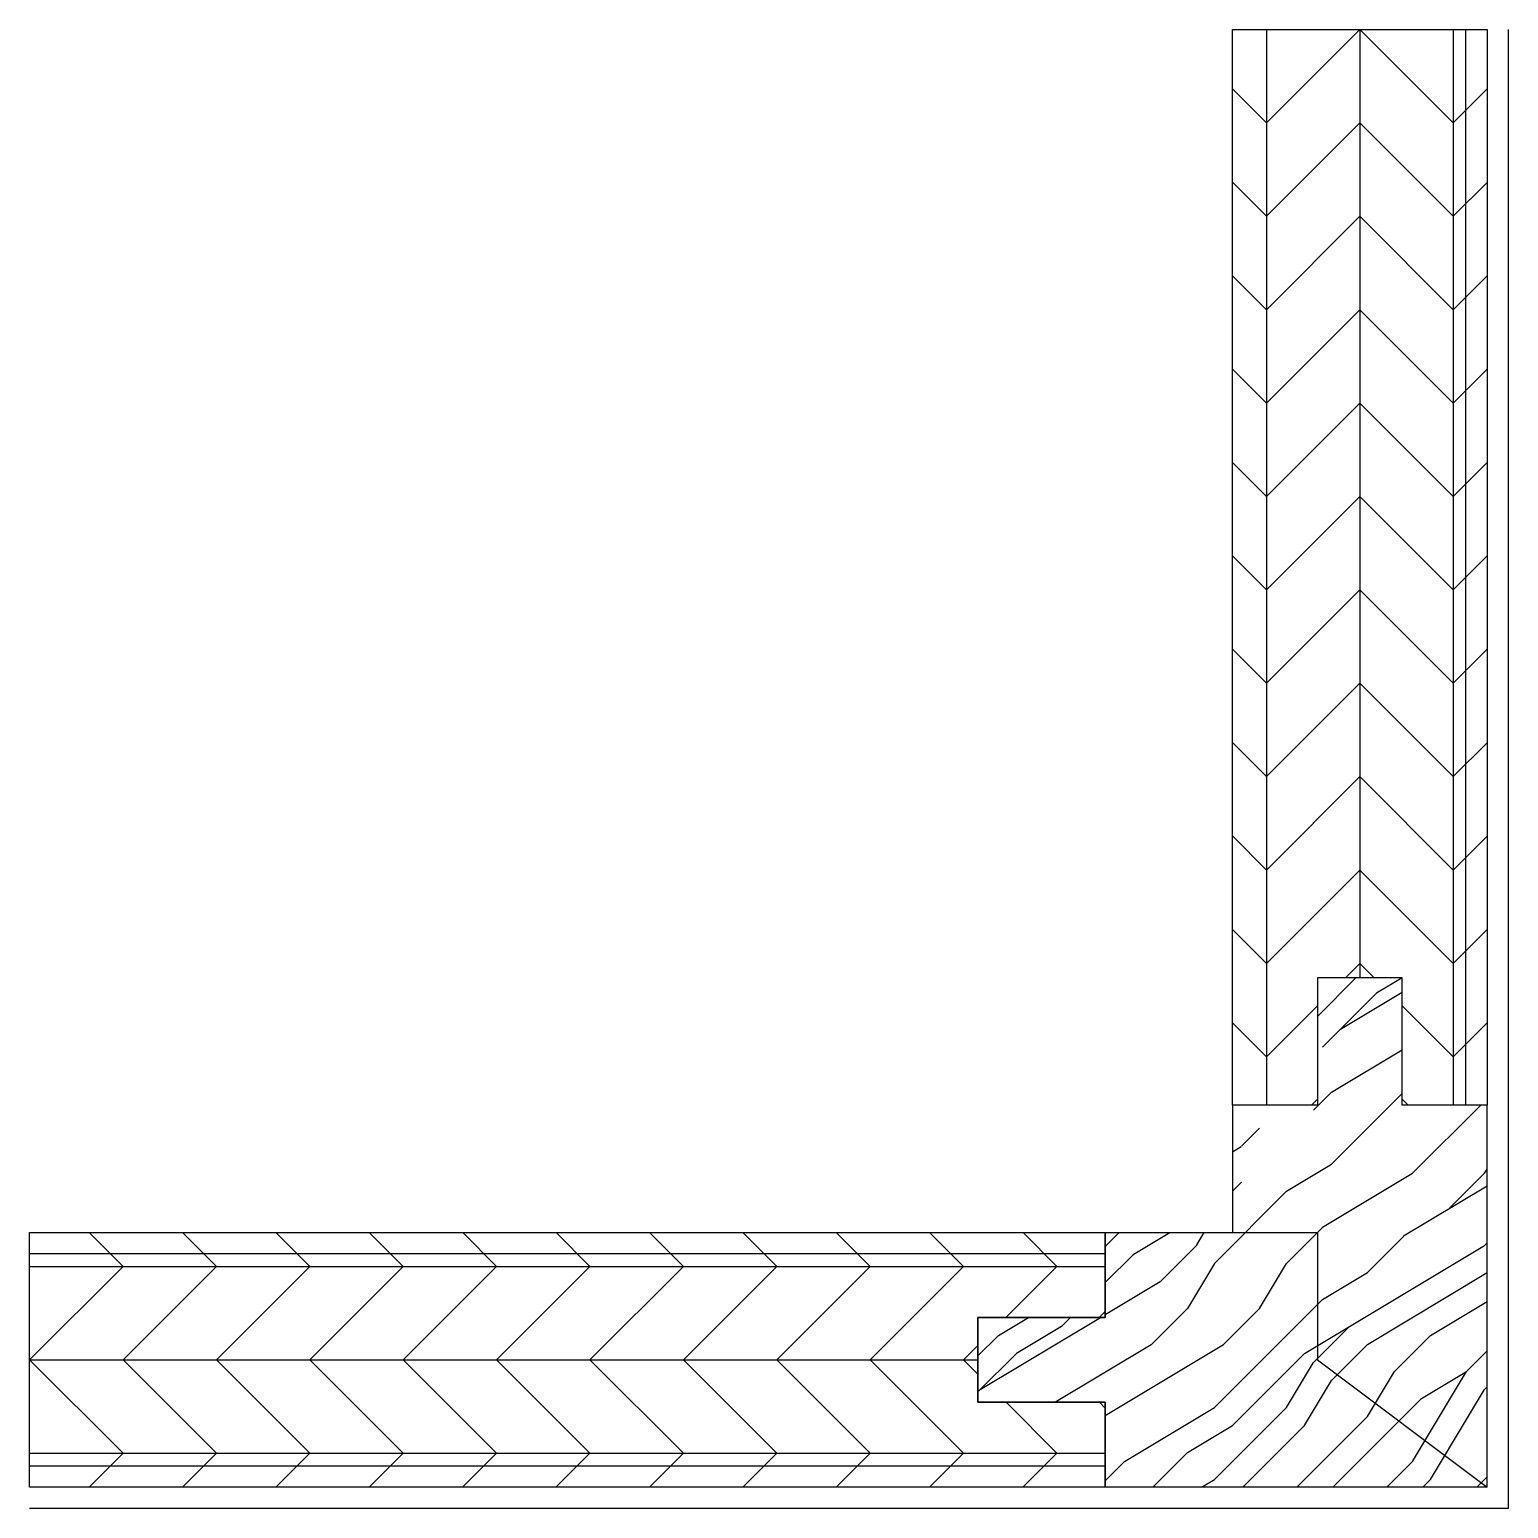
# Model space of a CAD drawing. Header units: millimetres. Extents: x 6862.7 to 6932.3, y 3276.1 to 3345.8.
import ezdxf

# ---------------------------------------------------------------- set-up
doc = ezdxf.new("R2010")
doc.units = ezdxf.units.MM
doc.header["$LTSCALE"] = 1000

msp = doc.modelspace()

# ---------------------------------------------------------------- hatches: boundary and pattern name
h = msp.add_hatch()
h.set_pattern_fill('胶合板1', color=250, scale=44, angle=-90, style=0, pattern_type=2)
h.set_pattern_definition([(270, (6925.3387, 3345.768), (4.4, -8e-16), [44]), (315, (6925.3387, 3345.768), (-1e-15, -4.4), [6.22254, -6.22254]), (225, (6925.3387, 3345.768), (-2e-15, -4.4), [6.22254, -6.22254])])
h.paths.add_polyline_path([(6931.339, 3295.092), (6927.339, 3295.092), (6927.339, 3301.092), (6923.339, 3301.092), (6923.339, 3295.092), (6919.339, 3295.092), (6919.339, 3345.768), (6931.339, 3345.768)])
h = msp.add_hatch()
h.set_pattern_fill('木纹5', color=250, scale=6, angle=45, style=0, pattern_type=2)
h.set_pattern_definition([(45, (0, 0), (-16.97056, 16.97056), [4.8, -7.2, 2.4, -9.6]), (45, (11.455, 12.304), (-16.97056, 16.97056), [4.8, -19.2]), (45, (8.91, 11.455), (-16.97056, 16.97056), [2.4, -21.6]), (45, (-0.849, 2.546), (-16.97056, 16.97056), [1.2, -16.8, 1.2, -4.8]), (45, (4.243, 9.334), (-16.97056, 16.97056), [4.8, -7.2, 1.2, -10.8]), (45, (-0.424, 5.515), (-16.97056, 16.97056), [3.6, -20.4]), (45, (3.394, 10.182), (-16.97056, 16.97056), [7.2, -16.8]), (45, (-2.121, 5.515), (-16.97056, 16.97056), [4.8, -19.2]), (45, (4.243, 12.728), (-16.97056, 16.97056), [12, -12]), (45, (-1.697, 8.485), (-16.97056, 16.97056), [2.4, -7.2, 4.8, -9.6]), (45, (9.758, 20.79), (-16.97056, 16.97056), [4.8, -19.2]), (45, (5.94, 17.82), (-16.97056, 16.97056), [2.4, -21.6]), (45, (2.121, 14.85), (-16.97056, 16.97056), [2.4, -21.6]), (45, (-6.788, 6.788), (-16.97056, 16.97056), [4.8, -19.2]), (45, (1.273, 15.698), (-16.97056, 16.97056), [4.8, -19.2]), (45, (0.424, 16.546), (-16.97056, 16.97056), [4.8, -4.8, 4.8, -9.6]), (45, (-3.818, 14), (-16.97056, 16.97056), [2.4, -12, 4.8, -4.8]), (45, (-0.849, 17.82), (-16.97056, 16.97056), [7.2, -16.8]), (45, (-1.697, 18.668), (-16.97056, 16.97056), [4.8, -19.2]), (45, (-8.91, 12.304), (-16.97056, 16.97056), [7.2, -9.6, 2.4, -4.8]), (45, (-9.758, 13.152), (-16.97056, 16.97056), [12, -12]), (45, (4e-15, 23.759), (-16.97056, 16.97056), [2.4, -21.6]), (45, (-5.515, 19.092), (-16.97056, 16.97056), [4.8, -19.2]), (45, (-9.334, 16.122), (-16.97056, 16.97056), [2.4, -9.6, 2.4, -9.6]), (45, (-11.455, 14.85), (-16.97056, 16.97056), [2.4, -7.2, 4.8, -9.6]), (45, (-8.485, 18.668), (-16.97056, 16.97056), [2.4, -12, 2.4, -7.2]), (45, (-5.515, 22.486), (-16.97056, 16.97056), [7.2, -16.8]), (45, (-13.152, 16.546), (-16.97056, 16.97056), [4.8, -19.2]), (45, (-5.09, 25.456), (-16.97056, 16.97056), [2.4, -21.6]), (45, (-2.121, 29.274), (-16.97056, 16.97056), [2.4, -21.6]), (59.03624, (10.6066, 13.152), (16.9705627, 16.9705627), [2.472, -96.48253]), (59.03624, (8.485, 18.6676), (16.9705627, 16.9705627), [2.472, -96.48253]), (59.03624, (-3.394, 27.153), (16.9705627, 16.9705627), [2.472, -96.48253]), (59.03624, (-2.1213, 15.698), (16.9705627, 16.9705627), [2.472, -96.48253]), (59.03624, (-1.273, 21.6375), (16.9705627, 16.9705627), [2.472, -96.48253]), (59.03624, (1.697, 22.062), (16.9705627, 16.9705627), [2.472, -96.48253]), (59.03624, (-9.758, 16.5463), (16.9705627, 16.9705627), [2.472, -96.48253]), (59.03624, (-2.1213, 22.486), (16.9705627, 16.9705627), [2.472, -96.48253]), (59.03624, (7.637, 19.516), (16.9705627, 16.9705627), [4.944, -94.01053]), (59.03624, (4.667, 19.092), (16.9705627, 16.9705627), [4.944, -94.01053]), (59.03624, (3.8184, 19.9404), (16.9705627, 16.9705627), [4.944, -94.01053]), (210.96376, (4.2426, 9.334), (-16.9705627, -16.9705627), [2.472, -4.944, 2.472, -89.066533]), (210.96376, (-1.697, 8.485), (-16.9705627, -16.9705627), [2.472, -96.48253]), (210.96376, (-9.334, 16.122), (-16.9705627, -16.9705627), [4.944, -94.01053]), (239.03624, (11.455, 12.3037), (-16.9705627, -16.9705627), [2.472, -96.48253]), (30.96376, (14.849, 15.698), (16.9705627, 16.9705627), [2.472, -96.48253]), (30.96376, (3.8184, 16.5463), (16.9705627, 16.9705627), [2.472, -96.48253]), (30.96376, (4.2426, 22.91), (16.9705627, 16.9705627), [2.472, -96.48253]), (30.96376, (-3.8184, 17.395), (16.9705627, 16.9705627), [2.472, -96.48253]), (30.96376, (-7.637, 17.819), (16.9705627, 16.9705627), [2.472, -96.48253]), (30.96376, (-6.788, 20.3647), (16.9705627, 16.9705627), [2.472, -96.48253]), (30.96376, (-3.8184, 17.395), (16.9705627, 16.9705627), [2.472, -96.48253]), (30.96376, (-1.273, 25.0316), (16.9705627, 16.9705627), [9.888, -89.06653]), (30.96376, (2e-16, 3.394), (16.9705627, 16.9705627), [9.888, -89.06653]), (30.96376, (0.424, 6.364), (16.9705627, 16.9705627), [9.888, -89.06653]), (30.96376, (1.273, 8.9095), (16.9705627, 16.9705627), [2.472, -4.944, 4.944, -86.594533]), (30.96376, (9e-16, 10.1823), (16.9705627, 16.9705627), [4.944, -4.944, 4.944, -84.122533]), (30.96376, (-3.394, 10.1823), (16.9705627, 16.9705627), [9.888, -89.06653]), (30.96376, (-6.364, 9.758), (16.9705627, 16.9705627), [9.888, -89.06653]), (30.96376, (-7.2125, 10.6066), (16.9705627, 16.9705627), [9.888, -89.06653]), (30.96376, (-0.424, 27.577), (16.9705627, 16.9705627), [2.472, -96.48253]), (30.96377, (-0.424, 30.971), (16.9705595, 16.970566), [4.944, -94.01053]), (30.96377, (-9.758, 19.9404), (16.9705595, 16.970566), [4.944, -94.01053]), (30.96376, (3.394, 3.394), (16.9705625, 16.970563), [9.888, -89.06653]), (30.96376, (1.697, 25.456), (16.9705625, 16.970563), [7.416, -91.53853]), (30.96376, (4.667, 25.88), (16.9705625, 16.970563), [14.832, -84.12253])])
h.paths.add_polyline_path([(6931.339, 3277.092), (6931.339, 3295.092), (6927.339, 3295.092), (6927.339, 3301.092), (6923.339, 3301.092), (6923.339, 3295.092), (6919.339, 3295.092), (6919.339, 3289.092), (6923.339, 3289.092), (6923.339, 3283.092)])
h.paths.add_polyline_path([(6931.339, 3277.092), (6913.339, 3277.092), (6913.339, 3281.092), (6907.339, 3281.092), (6907.339, 3285.092), (6913.339, 3285.092), (6913.339, 3289.092), (6923.339, 3289.092), (6923.339, 3283.092)])
h = msp.add_hatch()
h.set_pattern_fill('胶合板1', color=250, scale=44, style=0, pattern_type=2)
h.set_pattern_definition([(0, (6862.6628, 3283.092), (0, 4.4), [44]), (45, (6862.6628, 3283.092), (4.4, -3e-16), [6.22254, -6.22254]), (315, (6862.6628, 3283.092), (4.4, -9e-16), [6.22254, -6.22254])])
h.paths.add_polyline_path([(6913.339, 3289.092), (6913.339, 3285.092), (6907.339, 3285.092), (6907.339, 3281.092), (6913.339, 3281.092), (6913.339, 3277.092), (6862.663, 3277.092), (6862.663, 3289.092)])

# ---------------------------------------------------------------- linework, layer by layer
at = {"color": 19}
for p, q in [((6930.339, 3295.092), (6930.339, 3345.768)), ((6913.339, 3288.092), (6862.663, 3288.092)), ((6862.663, 3278.092), (6913.339, 3278.092))]:
    msp.add_line(p, q, dxfattribs=at)
at = {"color": 30}
for q in [(6932.339, 3345.768), (6862.663, 3276.092)]:
    msp.add_line((6932.339, 3276.092), q, dxfattribs=at)
at = {"color": 19}
for points in [[(6931.339, 3295.092), (6927.339, 3295.092), (6927.339, 3301.092), (6923.339, 3301.092), (6923.339, 3295.092), (6919.339, 3295.092), (6919.339, 3345.768), (6931.339, 3345.768)], [(6931.339, 3277.092), (6931.339, 3295.092), (6927.339, 3295.092), (6927.339, 3301.092), (6923.339, 3301.092), (6923.339, 3295.092), (6919.339, 3295.092), (6919.339, 3289.092), (6923.339, 3289.092), (6923.339, 3283.092)], [(6913.339, 3289.092), (6913.339, 3285.092), (6907.339, 3285.092), (6907.339, 3281.092), (6913.339, 3281.092), (6913.339, 3277.092), (6862.663, 3277.092), (6862.663, 3289.092)], [(6931.339, 3277.092), (6913.339, 3277.092), (6913.339, 3281.092), (6907.339, 3281.092), (6907.339, 3285.092), (6913.339, 3285.092), (6913.339, 3289.092), (6923.339, 3289.092), (6923.339, 3283.092)]]:
    msp.add_lwpolyline(points, close=True, dxfattribs=at)

doc.saveas('drawing.dxf')
